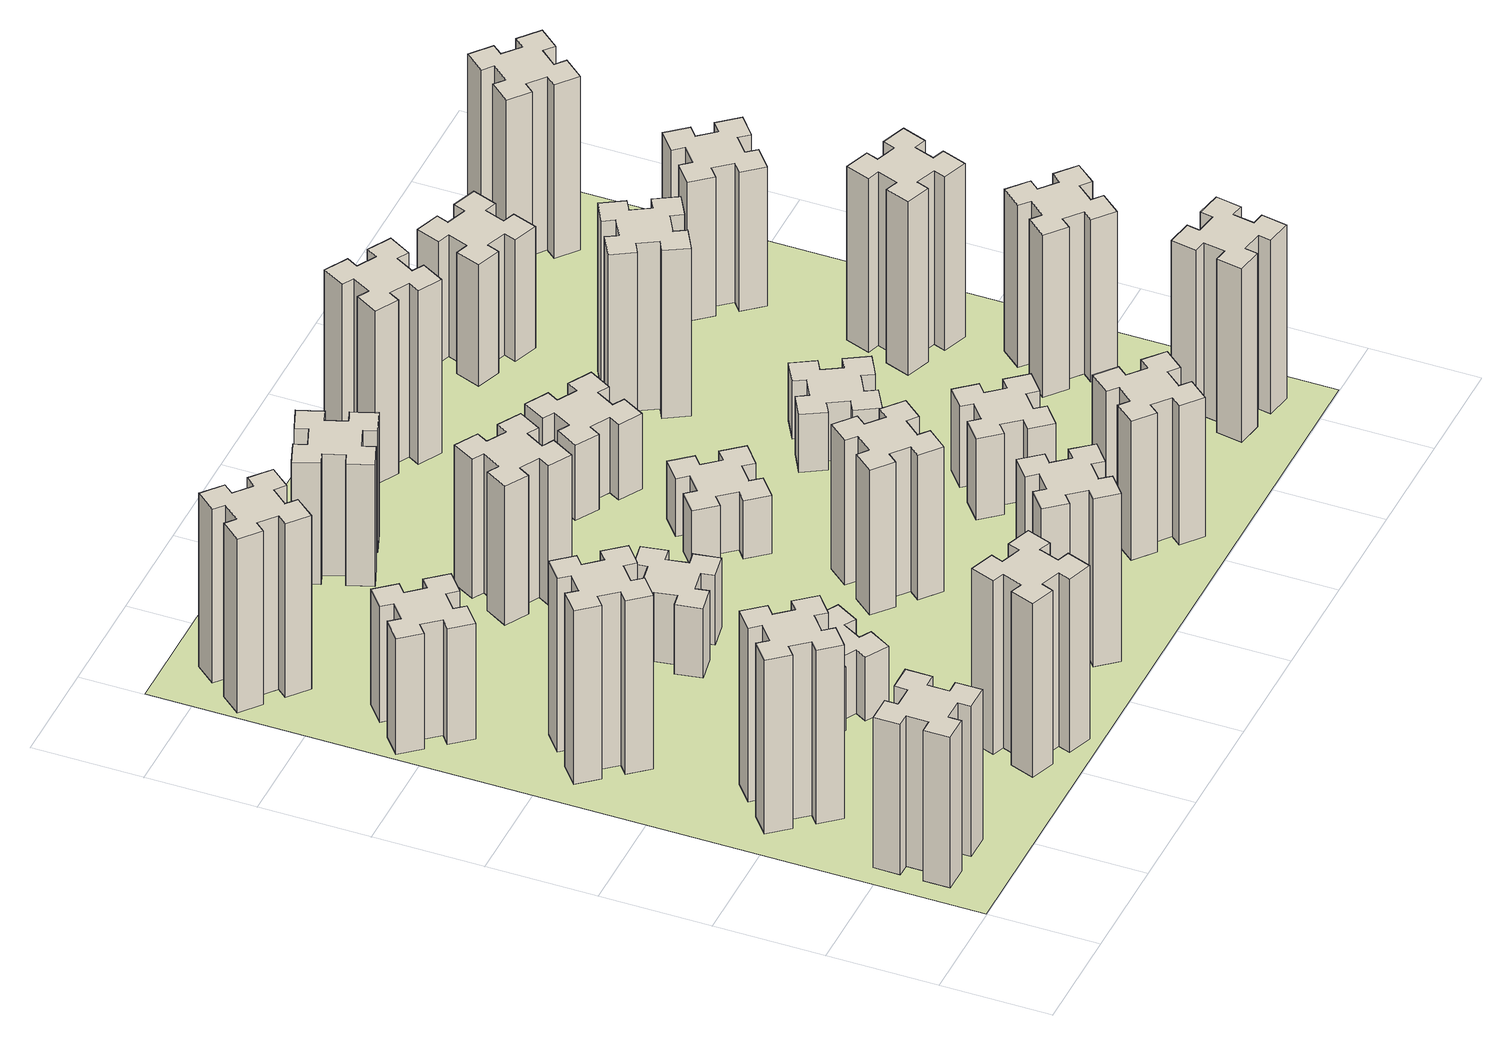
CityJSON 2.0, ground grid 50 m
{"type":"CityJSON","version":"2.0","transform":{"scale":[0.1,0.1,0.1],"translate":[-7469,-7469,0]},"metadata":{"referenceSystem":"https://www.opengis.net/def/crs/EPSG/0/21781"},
"CityObjects":{
"building1":{"type":"Building","attributes":{"class":"1000","function":"1000","usage":"1000","yearOfConstruction":2016,"roofType":"1000","measuredHeight":78,"storeysAboveGround":30,"storeysBelowGround":0},"geometry":[{"type":"Solid","lod":"1","boundaries":[[[[0,1,2,3,4,5,6,7,8,9,10,11,12,13,14,15,16,17,18,19]],[[17,16,20,21]],[[16,15,22,20]],[[15,14,23,22]],[[14,13,24,23]],[[13,12,25,24]],[[12,11,26,25]],[[11,10,27,26]],[[10,9,28,27]],[[9,8,29,28]],[[8,7,30,29]],[[7,6,31,30]],[[6,5,32,31]],[[5,4,33,32]],[[4,3,34,33]],[[3,2,35,34]],[[2,1,36,35]],[[1,0,37,36]],[[0,19,38,37]],[[19,18,39,38]],[[18,17,21,39]],[[24,25,26,27,28,29,30,31,32,33,34,35,36,37,38,39,21,20,22,23]]]]}]},
"building2":{"type":"Building","attributes":{"class":"1000","function":"1000","usage":"1000","yearOfConstruction":2016,"roofType":"1000","measuredHeight":90,"storeysAboveGround":30,"storeysBelowGround":0},"geometry":[{"type":"Solid","lod":"1","boundaries":[[[[40,41,42,43,44,45,46,47,48,49,50,51,52,53,54,55,56,57,58,59]],[[57,56,60,61]],[[56,55,62,60]],[[55,54,63,62]],[[54,53,64,63]],[[53,52,65,64]],[[52,51,66,65]],[[51,50,67,66]],[[50,49,68,67]],[[49,48,69,68]],[[48,47,70,69]],[[47,46,71,70]],[[46,45,72,71]],[[45,44,73,72]],[[44,43,74,73]],[[43,42,75,74]],[[42,41,76,75]],[[41,40,77,76]],[[40,59,78,77]],[[59,58,79,78]],[[58,57,61,79]],[[64,65,66,67,68,69,70,71,72,73,74,75,76,77,78,79,61,60,62,63]]]]}]},
"building3":{"type":"Building","attributes":{"class":"1000","function":"1000","usage":"1000","yearOfConstruction":2016,"roofType":"1000","measuredHeight":90,"storeysAboveGround":30,"storeysBelowGround":0},"geometry":[{"type":"Solid","lod":"1","boundaries":[[[[80,81,82,83,84,85,86,87,88,89,90,91,92,93,94,95,96,97,98,99]],[[97,96,100,101]],[[96,95,102,100]],[[95,94,103,102]],[[94,93,104,103]],[[93,92,105,104]],[[92,91,106,105]],[[91,90,107,106]],[[90,89,108,107]],[[89,88,109,108]],[[88,87,110,109]],[[87,86,111,110]],[[86,85,112,111]],[[85,84,113,112]],[[84,83,114,113]],[[83,82,115,114]],[[82,81,116,115]],[[81,80,117,116]],[[80,99,118,117]],[[99,98,119,118]],[[98,97,101,119]],[[104,105,106,107,108,109,110,111,112,113,114,115,116,117,118,119,101,100,102,103]]]]}]},
"building4":{"type":"Building","attributes":{"class":"1000","function":"1000","usage":"1000","yearOfConstruction":2016,"roofType":"1000","measuredHeight":60,"storeysAboveGround":30,"storeysBelowGround":0},"geometry":[{"type":"Solid","lod":"1","boundaries":[[[[120,121,122,123,124,125,126,127,128,129,130,131,132,133,134,135,136,137,138,139]],[[137,136,140,141]],[[136,135,142,140]],[[135,134,143,142]],[[134,133,144,143]],[[133,132,145,144]],[[132,131,146,145]],[[131,130,147,146]],[[130,129,148,147]],[[129,128,149,148]],[[128,127,150,149]],[[127,126,151,150]],[[126,125,152,151]],[[125,124,153,152]],[[124,123,154,153]],[[123,122,155,154]],[[122,121,156,155]],[[121,120,157,156]],[[120,139,158,157]],[[139,138,159,158]],[[138,137,141,159]],[[144,145,146,147,148,149,150,151,152,153,154,155,156,157,158,159,141,140,142,143]]]]}]},
"building5":{"type":"Building","attributes":{"class":"1000","function":"1000","usage":"1000","yearOfConstruction":2016,"roofType":"1000","measuredHeight":90,"storeysAboveGround":30,"storeysBelowGround":0},"geometry":[{"type":"Solid","lod":"1","boundaries":[[[[160,161,162,163,164,165,166,167,168,169,170,171,172,173,174,175,176,177,178,179]],[[177,176,180,181]],[[176,175,182,180]],[[175,174,183,182]],[[174,173,184,183]],[[173,172,185,184]],[[172,171,186,185]],[[171,170,187,186]],[[170,169,188,187]],[[169,168,189,188]],[[168,167,190,189]],[[167,166,191,190]],[[166,165,192,191]],[[165,164,193,192]],[[164,163,194,193]],[[163,162,195,194]],[[162,161,196,195]],[[161,160,197,196]],[[160,179,198,197]],[[179,178,199,198]],[[178,177,181,199]],[[184,185,186,187,188,189,190,191,192,193,194,195,196,197,198,199,181,180,182,183]]]]}]},
"building6":{"type":"Building","attributes":{"class":"1000","function":"1000","usage":"1000","yearOfConstruction":2016,"roofType":"1000","measuredHeight":90,"storeysAboveGround":30,"storeysBelowGround":0},"geometry":[{"type":"Solid","lod":"1","boundaries":[[[[200,201,202,203,204,205,206,207,208,209,210,211,212,213,214,215,216,217,218,219]],[[217,216,220,221]],[[216,215,222,220]],[[215,214,223,222]],[[214,213,224,223]],[[213,212,225,224]],[[212,211,226,225]],[[211,210,227,226]],[[210,209,228,227]],[[209,208,229,228]],[[208,207,230,229]],[[207,206,231,230]],[[206,205,232,231]],[[205,204,233,232]],[[204,203,234,233]],[[203,202,235,234]],[[202,201,236,235]],[[201,200,237,236]],[[200,219,238,237]],[[219,218,239,238]],[[218,217,221,239]],[[224,225,226,227,228,229,230,231,232,233,234,235,236,237,238,239,221,220,222,223]]]]}]},
"building7":{"type":"Building","attributes":{"class":"1000","function":"1000","usage":"1000","yearOfConstruction":2016,"roofType":"1000","measuredHeight":33,"storeysAboveGround":30,"storeysBelowGround":0},"geometry":[{"type":"Solid","lod":"1","boundaries":[[[[240,241,242,243,244,245,246,247,248,249,250,251,252,253,254,255,256,257,258,259]],[[257,256,260,261]],[[256,255,262,260]],[[255,254,263,262]],[[254,253,264,263]],[[253,252,265,264]],[[252,251,266,265]],[[251,250,267,266]],[[250,249,268,267]],[[249,248,269,268]],[[248,247,270,269]],[[247,246,271,270]],[[246,245,272,271]],[[245,244,273,272]],[[244,243,274,273]],[[243,242,275,274]],[[242,241,276,275]],[[241,240,277,276]],[[240,259,278,277]],[[259,258,279,278]],[[258,257,261,279]],[[264,265,266,267,268,269,270,271,272,273,274,275,276,277,278,279,261,260,262,263]]]]}]},
"building8":{"type":"Building","attributes":{"class":"1000","function":"1000","usage":"1000","yearOfConstruction":2016,"roofType":"1000","measuredHeight":36,"storeysAboveGround":30,"storeysBelowGround":0},"geometry":[{"type":"Solid","lod":"1","boundaries":[[[[280,281,282,283,284,285,286,287,288,289,290,291,292,293,294,295,296,297,298,299]],[[297,296,300,301]],[[296,295,302,300]],[[295,294,303,302]],[[294,293,304,303]],[[293,292,305,304]],[[292,291,306,305]],[[291,290,307,306]],[[290,289,308,307]],[[289,288,309,308]],[[288,287,310,309]],[[287,286,311,310]],[[286,285,312,311]],[[285,284,313,312]],[[284,283,314,313]],[[283,282,315,314]],[[282,281,316,315]],[[281,280,317,316]],[[280,299,318,317]],[[299,298,319,318]],[[298,297,301,319]],[[304,305,306,307,308,309,310,311,312,313,314,315,316,317,318,319,301,300,302,303]]]]}]},
"building9":{"type":"Building","attributes":{"class":"1000","function":"1000","usage":"1000","yearOfConstruction":2016,"roofType":"1000","measuredHeight":87,"storeysAboveGround":30,"storeysBelowGround":0},"geometry":[{"type":"Solid","lod":"1","boundaries":[[[[320,321,322,323,324,325,326,327,328,329,330,331,332,333,334,335,336,337,338,339]],[[337,336,340,341]],[[336,335,342,340]],[[335,334,343,342]],[[334,333,344,343]],[[333,332,345,344]],[[332,331,346,345]],[[331,330,347,346]],[[330,329,348,347]],[[329,328,349,348]],[[328,327,350,349]],[[327,326,351,350]],[[326,325,352,351]],[[325,324,353,352]],[[324,323,354,353]],[[323,322,355,354]],[[322,321,356,355]],[[321,320,357,356]],[[320,339,358,357]],[[339,338,359,358]],[[338,337,341,359]],[[344,345,346,347,348,349,350,351,352,353,354,355,356,357,358,359,341,340,342,343]]]]}]},
"building10":{"type":"Building","attributes":{"class":"1000","function":"1000","usage":"1000","yearOfConstruction":2016,"roofType":"1000","measuredHeight":72,"storeysAboveGround":30,"storeysBelowGround":0},"geometry":[{"type":"Solid","lod":"1","boundaries":[[[[360,361,362,363,364,365,366,367,368,369,370,371,372,373,374,375,376,377,378,379]],[[377,376,380,381]],[[376,375,382,380]],[[375,374,383,382]],[[374,373,384,383]],[[373,372,385,384]],[[372,371,386,385]],[[371,370,387,386]],[[370,369,388,387]],[[369,368,389,388]],[[368,367,390,389]],[[367,366,391,390]],[[366,365,392,391]],[[365,364,393,392]],[[364,363,394,393]],[[363,362,395,394]],[[362,361,396,395]],[[361,360,397,396]],[[360,379,398,397]],[[379,378,399,398]],[[378,377,381,399]],[[384,385,386,387,388,389,390,391,392,393,394,395,396,397,398,399,381,380,382,383]]]]}]},
"building11":{"type":"Building","attributes":{"class":"1000","function":"1000","usage":"1000","yearOfConstruction":2016,"roofType":"1000","measuredHeight":63,"storeysAboveGround":30,"storeysBelowGround":0},"geometry":[{"type":"Solid","lod":"1","boundaries":[[[[400,401,402,403,404,405,406,407,408,409,410,411,412,413,414,415,416,417,418,419]],[[417,416,420,421]],[[416,415,422,420]],[[415,414,423,422]],[[414,413,424,423]],[[413,412,425,424]],[[412,411,426,425]],[[411,410,427,426]],[[410,409,428,427]],[[409,408,429,428]],[[408,407,430,429]],[[407,406,431,430]],[[406,405,432,431]],[[405,404,433,432]],[[404,403,434,433]],[[403,402,435,434]],[[402,401,436,435]],[[401,400,437,436]],[[400,419,438,437]],[[419,418,439,438]],[[418,417,421,439]],[[424,425,426,427,428,429,430,431,432,433,434,435,436,437,438,439,421,420,422,423]]]]}]},
"building12":{"type":"Building","attributes":{"class":"1000","function":"1000","usage":"1000","yearOfConstruction":2016,"roofType":"1000","measuredHeight":75,"storeysAboveGround":30,"storeysBelowGround":0},"geometry":[{"type":"Solid","lod":"1","boundaries":[[[[440,441,442,443,444,445,446,447,448,449,450,451,452,453,454,455,456,457,458,459]],[[457,456,460,461]],[[456,455,462,460]],[[455,454,463,462]],[[454,453,464,463]],[[453,452,465,464]],[[452,451,466,465]],[[451,450,467,466]],[[450,449,468,467]],[[449,448,469,468]],[[448,447,470,469]],[[447,446,471,470]],[[446,445,472,471]],[[445,444,473,472]],[[444,443,474,473]],[[443,442,475,474]],[[442,441,476,475]],[[441,440,477,476]],[[440,459,478,477]],[[459,458,479,478]],[[458,457,461,479]],[[464,465,466,467,468,469,470,471,472,473,474,475,476,477,478,479,461,460,462,463]]]]}]},
"building13":{"type":"Building","attributes":{"class":"1000","function":"1000","usage":"1000","yearOfConstruction":2016,"roofType":"1000","measuredHeight":30,"storeysAboveGround":30,"storeysBelowGround":0},"geometry":[{"type":"Solid","lod":"1","boundaries":[[[[480,481,482,483,484,485,486,487,488,489,490,491,492,493,494,495,496,497,498,499]],[[497,496,500,501]],[[496,495,502,500]],[[495,494,503,502]],[[494,493,504,503]],[[493,492,505,504]],[[492,491,506,505]],[[491,490,507,506]],[[490,489,508,507]],[[489,488,509,508]],[[488,487,510,509]],[[487,486,511,510]],[[486,485,512,511]],[[485,484,513,512]],[[484,483,514,513]],[[483,482,515,514]],[[482,481,516,515]],[[481,480,517,516]],[[480,499,518,517]],[[499,498,519,518]],[[498,497,501,519]],[[504,505,506,507,508,509,510,511,512,513,514,515,516,517,518,519,501,500,502,503]]]]}]},
"building14":{"type":"Building","attributes":{"class":"1000","function":"1000","usage":"1000","yearOfConstruction":2016,"roofType":"1000","measuredHeight":72,"storeysAboveGround":30,"storeysBelowGround":0},"geometry":[{"type":"Solid","lod":"1","boundaries":[[[[520,521,522,523,524,525,526,527,528,529,530,531,532,533,534,535,536,537,538,539]],[[537,536,540,541]],[[536,535,542,540]],[[535,534,543,542]],[[534,533,544,543]],[[533,532,545,544]],[[532,531,546,545]],[[531,530,547,546]],[[530,529,548,547]],[[529,528,549,548]],[[528,527,550,549]],[[527,526,551,550]],[[526,525,552,551]],[[525,524,553,552]],[[524,523,554,553]],[[523,522,555,554]],[[522,521,556,555]],[[521,520,557,556]],[[520,539,558,557]],[[539,538,559,558]],[[538,537,541,559]],[[544,545,546,547,548,549,550,551,552,553,554,555,556,557,558,559,541,540,542,543]]]]}]},
"building15":{"type":"Building","attributes":{"class":"1000","function":"1000","usage":"1000","yearOfConstruction":2016,"roofType":"1000","measuredHeight":39,"storeysAboveGround":30,"storeysBelowGround":0},"geometry":[{"type":"Solid","lod":"1","boundaries":[[[[560,561,562,563,564,565,566,567,568,569,570,571,572,573,574,575,576,577,578,579]],[[577,576,580,581]],[[576,575,582,580]],[[575,574,583,582]],[[574,573,584,583]],[[573,572,585,584]],[[572,571,586,585]],[[571,570,587,586]],[[570,569,588,587]],[[569,568,589,588]],[[568,567,590,589]],[[567,566,591,590]],[[566,565,592,591]],[[565,564,593,592]],[[564,563,594,593]],[[563,562,595,594]],[[562,561,596,595]],[[561,560,597,596]],[[560,579,598,597]],[[579,578,599,598]],[[578,577,581,599]],[[584,585,586,587,588,589,590,591,592,593,594,595,596,597,598,599,581,580,582,583]]]]}]},
"building16":{"type":"Building","attributes":{"class":"1000","function":"1000","usage":"1000","yearOfConstruction":2016,"roofType":"1000","measuredHeight":90,"storeysAboveGround":30,"storeysBelowGround":0},"geometry":[{"type":"Solid","lod":"1","boundaries":[[[[600,601,602,603,604,605,606,607,608,609,610,611,612,613,614,615,616,617,618,619]],[[617,616,620,621]],[[616,615,622,620]],[[615,614,623,622]],[[614,613,624,623]],[[613,612,625,624]],[[612,611,626,625]],[[611,610,627,626]],[[610,609,628,627]],[[609,608,629,628]],[[608,607,630,629]],[[607,606,631,630]],[[606,605,632,631]],[[605,604,633,632]],[[604,603,634,633]],[[603,602,635,634]],[[602,601,636,635]],[[601,600,637,636]],[[600,619,638,637]],[[619,618,639,638]],[[618,617,621,639]],[[624,625,626,627,628,629,630,631,632,633,634,635,636,637,638,639,621,620,622,623]]]]}]},
"building17":{"type":"Building","attributes":{"class":"1000","function":"1000","usage":"1000","yearOfConstruction":2016,"roofType":"1000","measuredHeight":42,"storeysAboveGround":30,"storeysBelowGround":0},"geometry":[{"type":"Solid","lod":"1","boundaries":[[[[640,641,642,643,644,645,646,647,648,649,650,651,652,653,654,655,656,657,658,659]],[[657,656,660,661]],[[656,655,662,660]],[[655,654,663,662]],[[654,653,664,663]],[[653,652,665,664]],[[652,651,666,665]],[[651,650,667,666]],[[650,649,668,667]],[[649,648,669,668]],[[648,647,670,669]],[[647,646,671,670]],[[646,645,672,671]],[[645,644,673,672]],[[644,643,674,673]],[[643,642,675,674]],[[642,641,676,675]],[[641,640,677,676]],[[640,659,678,677]],[[659,658,679,678]],[[658,657,661,679]],[[664,665,666,667,668,669,670,671,672,673,674,675,676,677,678,679,661,660,662,663]]]]}]},
"building18":{"type":"Building","attributes":{"class":"1000","function":"1000","usage":"1000","yearOfConstruction":2016,"roofType":"1000","measuredHeight":30,"storeysAboveGround":30,"storeysBelowGround":0},"geometry":[{"type":"Solid","lod":"1","boundaries":[[[[680,681,682,683,684,685,686,687,688,689,690,691,692,693,694,695,696,697,698,699]],[[697,696,700,701]],[[696,695,702,700]],[[695,694,703,702]],[[694,693,704,703]],[[693,692,705,704]],[[692,691,706,705]],[[691,690,707,706]],[[690,689,708,707]],[[689,688,709,708]],[[688,687,710,709]],[[687,686,711,710]],[[686,685,712,711]],[[685,684,713,712]],[[684,683,714,713]],[[683,682,715,714]],[[682,681,716,715]],[[681,680,717,716]],[[680,699,718,717]],[[699,698,719,718]],[[698,697,701,719]],[[704,705,706,707,708,709,710,711,712,713,714,715,716,717,718,719,701,700,702,703]]]]}]},
"building19":{"type":"Building","attributes":{"class":"1000","function":"1000","usage":"1000","yearOfConstruction":2016,"roofType":"1000","measuredHeight":87,"storeysAboveGround":30,"storeysBelowGround":0},"geometry":[{"type":"Solid","lod":"1","boundaries":[[[[720,721,722,723,724,725,726,727,728,729,730,731,732,733,734,735,736,737,738,739]],[[737,736,740,741]],[[736,735,742,740]],[[735,734,743,742]],[[734,733,744,743]],[[733,732,745,744]],[[732,731,746,745]],[[731,730,747,746]],[[730,729,748,747]],[[729,728,749,748]],[[728,727,750,749]],[[727,726,751,750]],[[726,725,752,751]],[[725,724,753,752]],[[724,723,754,753]],[[723,722,755,754]],[[722,721,756,755]],[[721,720,757,756]],[[720,739,758,757]],[[739,738,759,758]],[[738,737,741,759]],[[744,745,746,747,748,749,750,751,752,753,754,755,756,757,758,759,741,740,742,743]]]]}]},
"building20":{"type":"Building","attributes":{"class":"1000","function":"1000","usage":"1000","yearOfConstruction":2016,"roofType":"1000","measuredHeight":90,"storeysAboveGround":30,"storeysBelowGround":0},"geometry":[{"type":"Solid","lod":"1","boundaries":[[[[760,761,762,763,764,765,766,767,768,769,770,771,772,773,774,775,776,777,778,779]],[[777,776,780,781]],[[776,775,782,780]],[[775,774,783,782]],[[774,773,784,783]],[[773,772,785,784]],[[772,771,786,785]],[[771,770,787,786]],[[770,769,788,787]],[[769,768,789,788]],[[768,767,790,789]],[[767,766,791,790]],[[766,765,792,791]],[[765,764,793,792]],[[764,763,794,793]],[[763,762,795,794]],[[762,761,796,795]],[[761,760,797,796]],[[760,779,798,797]],[[779,778,799,798]],[[778,777,781,799]],[[784,785,786,787,788,789,790,791,792,793,794,795,796,797,798,799,781,780,782,783]]]]}]},
"building21":{"type":"Building","attributes":{"class":"1000","function":"1000","usage":"1000","yearOfConstruction":2016,"roofType":"1000","measuredHeight":63,"storeysAboveGround":30,"storeysBelowGround":0},"geometry":[{"type":"Solid","lod":"1","boundaries":[[[[800,801,802,803,804,805,806,807,808,809,810,811,812,813,814,815,816,817,818,819]],[[817,816,820,821]],[[816,815,822,820]],[[815,814,823,822]],[[814,813,824,823]],[[813,812,825,824]],[[812,811,826,825]],[[811,810,827,826]],[[810,809,828,827]],[[809,808,829,828]],[[808,807,830,829]],[[807,806,831,830]],[[806,805,832,831]],[[805,804,833,832]],[[804,803,834,833]],[[803,802,835,834]],[[802,801,836,835]],[[801,800,837,836]],[[800,819,838,837]],[[819,818,839,838]],[[818,817,821,839]],[[824,825,826,827,828,829,830,831,832,833,834,835,836,837,838,839,821,820,822,823]]]]}]},
"building22":{"type":"Building","attributes":{"class":"1000","function":"1000","usage":"1000","yearOfConstruction":2016,"roofType":"1000","measuredHeight":84,"storeysAboveGround":30,"storeysBelowGround":0},"geometry":[{"type":"Solid","lod":"1","boundaries":[[[[840,841,842,843,844,845,846,847,848,849,850,851,852,853,854,855,856,857,858,859]],[[857,856,860,861]],[[856,855,862,860]],[[855,854,863,862]],[[854,853,864,863]],[[853,852,865,864]],[[852,851,866,865]],[[851,850,867,866]],[[850,849,868,867]],[[849,848,869,868]],[[848,847,870,869]],[[847,846,871,870]],[[846,845,872,871]],[[845,844,873,872]],[[844,843,874,873]],[[843,842,875,874]],[[842,841,876,875]],[[841,840,877,876]],[[840,859,878,877]],[[859,858,879,878]],[[858,857,861,879]],[[864,865,866,867,868,869,870,871,872,873,874,875,876,877,878,879,861,860,862,863]]]]}]},
"building23":{"type":"Building","attributes":{"class":"1000","function":"1000","usage":"1000","yearOfConstruction":2016,"roofType":"1000","measuredHeight":90,"storeysAboveGround":30,"storeysBelowGround":0},"geometry":[{"type":"Solid","lod":"1","boundaries":[[[[880,881,882,883,884,885,886,887,888,889,890,891,892,893,894,895,896,897,898,899]],[[897,896,900,901]],[[896,895,902,900]],[[895,894,903,902]],[[894,893,904,903]],[[893,892,905,904]],[[892,891,906,905]],[[891,890,907,906]],[[890,889,908,907]],[[889,888,909,908]],[[888,887,910,909]],[[887,886,911,910]],[[886,885,912,911]],[[885,884,913,912]],[[884,883,914,913]],[[883,882,915,914]],[[882,881,916,915]],[[881,880,917,916]],[[880,899,918,917]],[[899,898,919,918]],[[898,897,901,919]],[[904,905,906,907,908,909,910,911,912,913,914,915,916,917,918,919,901,900,902,903]]]]}]},
"building24":{"type":"Building","attributes":{"class":"1000","function":"1000","usage":"1000","yearOfConstruction":2016,"roofType":"1000","measuredHeight":72,"storeysAboveGround":30,"storeysBelowGround":0},"geometry":[{"type":"Solid","lod":"1","boundaries":[[[[920,921,922,923,924,925,926,927,928,929,930,931,932,933,934,935,936,937,938,939]],[[937,936,940,941]],[[936,935,942,940]],[[935,934,943,942]],[[934,933,944,943]],[[933,932,945,944]],[[932,931,946,945]],[[931,930,947,946]],[[930,929,948,947]],[[929,928,949,948]],[[928,927,950,949]],[[927,926,951,950]],[[926,925,952,951]],[[925,924,953,952]],[[924,923,954,953]],[[923,922,955,954]],[[922,921,956,955]],[[921,920,957,956]],[[920,939,958,957]],[[939,938,959,958]],[[938,937,941,959]],[[944,945,946,947,948,949,950,951,952,953,954,955,956,957,958,959,941,940,942,943]]]]}]},
"building25":{"type":"Building","attributes":{"class":"1000","function":"1000","usage":"1000","yearOfConstruction":2016,"roofType":"1000","measuredHeight":90,"storeysAboveGround":30,"storeysBelowGround":0},"geometry":[{"type":"Solid","lod":"1","boundaries":[[[[960,961,962,963,964,965,966,967,968,969,970,971,972,973,974,975,976,977,978,979]],[[977,976,980,981]],[[976,975,982,980]],[[975,974,983,982]],[[974,973,984,983]],[[973,972,985,984]],[[972,971,986,985]],[[971,970,987,986]],[[970,969,988,987]],[[969,968,989,988]],[[968,967,990,989]],[[967,966,991,990]],[[966,965,992,991]],[[965,964,993,992]],[[964,963,994,993]],[[963,962,995,994]],[[962,961,996,995]],[[961,960,997,996]],[[960,979,998,997]],[[979,978,999,998]],[[978,977,981,999]],[[984,985,986,987,988,989,990,991,992,993,994,995,996,997,998,999,981,980,982,983]]]]}]},
"landuse1":{"type":"LandUse","attributes":{"name":"plot1","function":"1010"},"geometry":[{"type":"MultiSurface","lod":"1","boundaries":[[[1000,1001,1002,1003]]]}]}
},
"vertices":[
[165,425,0],[165,325,0],[105,325,0],[105,205,0],[225,205,0],[225,265,0],[325,265,0],[325,205,0],[445,205,0],[445,325,0],[385,325,0],[385,425,0],[445,425,0],[445,545,0],[325,545,0],[325,485,0],[225,485,0],[225,545,0],[105,545,0],[105,425,0],[225,485,780],[225,545,780],[325,485,780],[325,545,780],[445,545,780],[445,425,780],[385,425,780],[385,325,780],[445,325,780],[445,205,780],[325,205,780],[325,265,780],[225,265,780],[225,205,780],[105,205,780],[105,325,780],[165,325,780],[165,425,780],[105,425,780],[105,545,780],
[492,1048,0],[427,1124,0],[473,1163,0],[396,1255,0],[304,1178,0],[343,1132,0],[266,1067,0],[228,1113,0],[136,1036,0],[213,944,0],[259,983,0],[323,906,0],[277,868,0],[354,776,0],[446,853,0],[408,899,0],[484,963,0],[523,917,0],[615,994,0],[538,1086,0],[484,963,900],[523,917,900],[408,899,900],[446,853,900],[354,776,900],[277,868,900],[323,906,900],[259,983,900],[213,944,900],[136,1036,900],[228,1113,900],[266,1067,900],[343,1132,900],[304,1178,900],[396,1255,900],[473,1163,900],[427,1124,900],[492,1048,900],[538,1086,900],[615,994,900],
[492,1888,0],[427,1964,0],[473,2003,0],[396,2095,0],[304,2018,0],[343,1972,0],[266,1907,0],[228,1953,0],[136,1876,0],[213,1784,0],[259,1823,0],[323,1746,0],[277,1708,0],[354,1616,0],[446,1693,0],[408,1739,0],[484,1803,0],[523,1757,0],[615,1834,0],[538,1926,0],[484,1803,900],[523,1757,900],[408,1739,900],[446,1693,900],[354,1616,900],[277,1708,900],[323,1746,900],[259,1823,900],[213,1784,900],[136,1876,900],[228,1953,900],[266,1907,900],[343,1972,900],[304,2018,900],[396,2095,900],[473,2003,900],[427,1964,900],[492,1888,900],[538,1926,900],[615,1834,900],
[243,2712,0],[166,2647,0],[128,2693,0],[36,2616,0],[113,2524,0],[159,2563,0],[223,2486,0],[177,2448,0],[254,2356,0],[346,2433,0],[308,2479,0],[384,2543,0],[423,2497,0],[515,2574,0],[438,2666,0],[392,2628,0],[327,2704,0],[373,2743,0],[296,2835,0],[204,2758,0],[327,2704,600],[373,2743,600],[392,2628,600],[438,2666,600],[515,2574,600],[423,2497,600],[384,2543,600],[308,2479,600],[346,2433,600],[254,2356,600],[177,2448,600],[223,2486,600],[159,2563,600],[113,2524,600],[36,2616,600],[128,2693,600],[166,2647,600],[243,2712,600],[204,2758,600],[296,2835,600],
[1029,360,0],[995,266,0],[939,287,0],[897,174,0],[1010,133,0],[1031,189,0],[1125,155,0],[1104,99,0],[1217,57,0],[1258,170,0],[1202,191,0],[1236,285,0],[1292,264,0],[1333,377,0],[1220,418,0],[1200,362,0],[1106,396,0],[1127,452,0],[1014,493,0],[973,380,0],[1106,396,900],[1127,452,900],[1200,362,900],[1220,418,900],[1333,377,900],[1292,264,900],[1236,285,900],[1202,191,900],[1258,170,900],[1217,57,900],[1104,99,900],[1125,155,900],[1031,189,900],[1010,133,900],[897,174,900],[939,287,900],[995,266,900],[1029,360,900],[973,380,900],[1014,493,900],
[384,3387,0],[308,3452,0],[346,3498,0],[254,3575,0],[177,3483,0],[223,3444,0],[159,3368,0],[113,3406,0],[36,3314,0],[128,3237,0],[166,3283,0],[243,3219,0],[204,3173,0],[296,3096,0],[373,3188,0],[327,3226,0],[392,3303,0],[438,3264,0],[515,3356,0],[423,3433,0],[392,3303,900],[438,3264,900],[327,3226,900],[373,3188,900],[296,3096,900],[204,3173,900],[243,3219,900],[166,3283,900],[128,3237,900],[36,3314,900],[113,3406,900],[159,3368,900],[223,3444,900],[177,3483,900],[254,3575,900],[346,3498,900],[308,3452,900],[384,3387,900],[423,3433,900],[515,3356,900],
[1086,1017,0],[1136,1104,0],[1188,1074,0],[1248,1178,0],[1144,1238,0],[1114,1186,0],[1027,1236,0],[1057,1288,0],[953,1348,0],[893,1244,0],[945,1214,0],[895,1127,0],[843,1157,0],[783,1053,0],[887,993,0],[917,1045,0],[1004,995,0],[974,943,0],[1078,883,0],[1138,987,0],[1004,995,330],[974,943,330],[917,1045,330],[887,993,330],[783,1053,330],[843,1157,330],[895,1127,330],[945,1214,330],[893,1244,330],[953,1348,330],[1057,1288,330],[1027,1236,330],[1114,1186,330],[1144,1238,330],[1248,1178,330],[1188,1074,330],[1136,1104,330],[1086,1017,330],[1138,987,330],[1078,883,330],
[1085,1738,0],[1184,1756,0],[1194,1697,0],[1312,1717,0],[1291,1836,0],[1232,1825,0],[1215,1924,0],[1274,1934,0],[1253,2052,0],[1135,2031,0],[1145,1972,0],[1047,1955,0],[1037,2014,0],[918,1993,0],[939,1875,0],[998,1885,0],[1016,1787,0],[957,1777,0],[977,1658,0],[1096,1679,0],[1016,1787,360],[957,1777,360],[998,1885,360],[939,1875,360],[918,1993,360],[1037,2014,360],[1047,1955,360],[1145,1972,360],[1135,2031,360],[1253,2052,360],[1274,1934,360],[1215,1924,360],[1232,1825,360],[1291,1836,360],[1312,1717,360],[1194,1697,360],[1184,1756,360],[1085,1738,360],[1096,1679,360],[977,1658,360],
[1639,343,0],[1703,266,0],[1657,228,0],[1734,136,0],[1826,213,0],[1788,259,0],[1864,323,0],[1903,277,0],[1995,354,0],[1918,446,0],[1872,408,0],[1807,484,0],[1853,523,0],[1776,615,0],[1684,538,0],[1723,492,0],[1646,427,0],[1608,473,0],[1516,396,0],[1593,304,0],[1646,427,870],[1608,473,870],[1723,492,870],[1684,538,870],[1776,615,870],[1853,523,870],[1807,484,870],[1872,408,870],[1918,446,870],[1995,354,870],[1903,277,870],[1864,323,870],[1788,259,870],[1826,213,870],[1734,136,870],[1657,228,870],[1703,266,870],[1639,343,870],[1593,304,870],[1516,396,870],
[1314,2666,0],[1227,2716,0],[1257,2768,0],[1153,2828,0],[1093,2724,0],[1145,2694,0],[1095,2607,0],[1043,2637,0],[983,2533,0],[1087,2473,0],[1117,2525,0],[1204,2475,0],[1174,2423,0],[1278,2363,0],[1338,2467,0],[1286,2497,0],[1336,2584,0],[1388,2554,0],[1448,2658,0],[1344,2718,0],[1336,2584,720],[1388,2554,720],[1286,2497,720],[1338,2467,720],[1278,2363,720],[1174,2423,720],[1204,2475,720],[1117,2525,720],[1087,2473,720],[983,2533,720],[1043,2637,720],[1095,2607,720],[1145,2694,720],[1093,2724,720],[1153,2828,720],[1257,2768,720],[1227,2716,720],[1314,2666,720],[1344,2718,720],[1448,2658,720],
[1125,3456,0],[1031,3422,0],[1010,3478,0],[897,3437,0],[939,3324,0],[995,3345,0],[1029,3251,0],[973,3230,0],[1014,3117,0],[1127,3159,0],[1106,3215,0],[1200,3249,0],[1220,3193,0],[1333,3234,0],[1292,3347,0],[1236,3326,0],[1202,3420,0],[1258,3440,0],[1217,3553,0],[1104,3512,0],[1202,3420,630],[1258,3440,630],[1236,3326,630],[1292,3347,630],[1333,3234,630],[1220,3193,630],[1200,3249,630],[1106,3215,630],[1127,3159,630],[1014,3117,630],[973,3230,630],[1029,3251,630],[995,3345,630],[939,3324,630],[897,3437,630],[1010,3478,630],[1031,3422,630],[1125,3456,630],[1104,3512,630],[1217,3553,630],
[1803,1324,0],[1739,1248,0],[1693,1286,0],[1616,1194,0],[1708,1117,0],[1746,1163,0],[1823,1099,0],[1784,1053,0],[1876,976,0],[1953,1068,0],[1907,1106,0],[1972,1183,0],[2018,1144,0],[2095,1236,0],[2003,1313,0],[1964,1267,0],[1888,1332,0],[1926,1378,0],[1834,1455,0],[1757,1363,0],[1888,1332,750],[1926,1378,750],[1964,1267,750],[2003,1313,750],[2095,1236,750],[2018,1144,750],[1972,1183,750],[1907,1106,750],[1953,1068,750],[1876,976,750],[1784,1053,750],[1823,1099,750],[1746,1163,750],[1708,1117,750],[1616,1194,750],[1693,1286,750],[1739,1248,750],[1803,1324,750],[1757,1363,750],[1834,1455,750],
[1972,1988,0],[1907,2064,0],[1953,2103,0],[1876,2195,0],[1784,2118,0],[1823,2072,0],[1746,2007,0],[1708,2053,0],[1616,1976,0],[1693,1884,0],[1739,1923,0],[1803,1846,0],[1757,1808,0],[1834,1716,0],[1926,1793,0],[1888,1839,0],[1964,1903,0],[2003,1857,0],[2095,1934,0],[2018,2026,0],[1964,1903,300],[2003,1857,300],[1888,1839,300],[1926,1793,300],[1834,1716,300],[1757,1808,300],[1803,1846,300],[1739,1923,300],[1693,1884,300],[1616,1976,300],[1708,2053,300],[1746,2007,300],[1823,2072,300],[1784,2118,300],[1876,2195,300],[1953,2103,300],[1907,2064,300],[1972,1988,300],[2018,2026,300],[2095,1934,300],
[2486,323,0],[2563,259,0],[2524,213,0],[2616,136,0],[2693,228,0],[2647,266,0],[2712,343,0],[2758,304,0],[2835,396,0],[2743,473,0],[2704,427,0],[2628,492,0],[2666,538,0],[2574,615,0],[2497,523,0],[2543,484,0],[2479,408,0],[2433,446,0],[2356,354,0],[2448,277,0],[2479,408,720],[2433,446,720],[2543,484,720],[2497,523,720],[2574,615,720],[2666,538,720],[2628,492,720],[2704,427,720],[2743,473,720],[2835,396,720],[2758,304,720],[2712,343,720],[2647,266,720],[2693,228,720],[2616,136,720],[2524,213,720],[2563,259,720],[2486,323,720],[2448,277,720],[2356,354,720],
[2026,2497,0],[2076,2584,0],[2128,2554,0],[2188,2658,0],[2084,2718,0],[2054,2666,0],[1967,2716,0],[1997,2768,0],[1893,2828,0],[1833,2724,0],[1885,2694,0],[1835,2607,0],[1783,2637,0],[1723,2533,0],[1827,2473,0],[1857,2525,0],[1944,2475,0],[1914,2423,0],[2018,2363,0],[2078,2467,0],[1944,2475,390],[1914,2423,390],[1857,2525,390],[1827,2473,390],[1723,2533,390],[1783,2637,390],[1835,2607,390],[1885,2694,390],[1833,2724,390],[1893,2828,390],[1997,2768,390],[1967,2716,390],[2054,2666,390],[2084,2718,390],[2188,2658,390],[2128,2554,390],[2076,2584,390],[2026,2497,390],[2078,2467,390],[2018,2363,390],
[1757,3365,0],[1844,3315,0],[1814,3263,0],[1918,3203,0],[1978,3307,0],[1926,3337,0],[1976,3424,0],[2028,3394,0],[2088,3498,0],[1984,3558,0],[1954,3506,0],[1867,3556,0],[1897,3608,0],[1793,3668,0],[1733,3564,0],[1785,3534,0],[1735,3447,0],[1683,3477,0],[1623,3373,0],[1727,3313,0],[1735,3447,900],[1683,3477,900],[1785,3534,900],[1733,3564,900],[1793,3668,900],[1897,3608,900],[1867,3556,900],[1954,3506,900],[1984,3558,900],[2088,3498,900],[2028,3394,900],[1976,3424,900],[1926,3337,900],[1978,3307,900],[1918,3203,900],[1814,3263,900],[1844,3315,900],[1757,3365,900],[1727,3313,900],[1623,3373,900],
[2563,1132,0],[2486,1067,0],[2448,1113,0],[2356,1036,0],[2433,944,0],[2479,983,0],[2543,906,0],[2497,868,0],[2574,776,0],[2666,853,0],[2628,899,0],[2704,963,0],[2743,917,0],[2835,994,0],[2758,1086,0],[2712,1048,0],[2647,1124,0],[2693,1163,0],[2616,1255,0],[2524,1178,0],[2647,1124,420],[2693,1163,420],[2712,1048,420],[2758,1086,420],[2835,994,420],[2743,917,420],[2704,963,420],[2628,899,420],[2666,853,420],[2574,776,420],[2497,868,420],[2543,906,420],[2479,983,420],[2433,944,420],[2356,1036,420],[2448,1113,420],[2486,1067,420],[2563,1132,420],[2524,1178,420],[2616,1255,420],
[2475,1744,0],[2525,1657,0],[2473,1627,0],[2533,1523,0],[2637,1583,0],[2607,1635,0],[2694,1685,0],[2724,1633,0],[2828,1693,0],[2768,1797,0],[2716,1767,0],[2666,1854,0],[2718,1884,0],[2658,1988,0],[2554,1928,0],[2584,1876,0],[2497,1826,0],[2467,1878,0],[2363,1818,0],[2423,1714,0],[2497,1826,300],[2467,1878,300],[2584,1876,300],[2554,1928,300],[2658,1988,300],[2718,1884,300],[2666,1854,300],[2716,1767,300],[2768,1797,300],[2828,1693,300],[2724,1633,300],[2694,1685,300],[2607,1635,300],[2637,1583,300],[2533,1523,300],[2473,1627,300],[2525,1657,300],[2475,1744,300],[2423,1714,300],[2363,1818,300],
[2475,2584,0],[2525,2497,0],[2473,2467,0],[2533,2363,0],[2637,2423,0],[2607,2475,0],[2694,2525,0],[2724,2473,0],[2828,2533,0],[2768,2637,0],[2716,2607,0],[2666,2694,0],[2718,2724,0],[2658,2828,0],[2554,2768,0],[2584,2716,0],[2497,2666,0],[2467,2718,0],[2363,2658,0],[2423,2554,0],[2497,2666,870],[2467,2718,870],[2584,2716,870],[2554,2768,870],[2658,2828,870],[2718,2724,870],[2666,2694,870],[2716,2607,870],[2768,2637,870],[2828,2533,870],[2724,2473,870],[2694,2525,870],[2607,2475,870],[2637,2423,870],[2533,2363,870],[2473,2467,870],[2525,2497,870],[2475,2584,870],[2423,2554,870],[2363,2658,870],
[3504,475,0],[3405,492,0],[3416,551,0],[3297,572,0],[3277,454,0],[3336,444,0],[3318,345,0],[3259,356,0],[3238,237,0],[3357,217,0],[3367,276,0],[3465,258,0],[3455,199,0],[3573,178,0],[3594,297,0],[3535,307,0],[3552,405,0],[3611,395,0],[3632,513,0],[3514,534,0],[3552,405,900],[3611,395,900],[3535,307,900],[3594,297,900],[3573,178,900],[3455,199,900],[3465,258,900],[3367,276,900],[3357,217,900],[3238,237,900],[3259,356,900],[3318,345,900],[3336,444,900],[3277,454,900],[3297,572,900],[3416,551,900],[3405,492,900],[3504,475,900],[3514,534,900],[3632,513,900],
[2682,3251,0],[2716,3345,0],[2772,3324,0],[2813,3437,0],[2700,3478,0],[2680,3422,0],[2586,3456,0],[2607,3512,0],[2494,3553,0],[2453,3440,0],[2509,3420,0],[2475,3326,0],[2419,3347,0],[2377,3234,0],[2490,3193,0],[2511,3249,0],[2605,3215,0],[2584,3159,0],[2697,3117,0],[2738,3230,0],[2605,3215,630],[2584,3159,630],[2511,3249,630],[2490,3193,630],[2377,3234,630],[2419,3347,630],[2475,3326,630],[2509,3420,630],[2453,3440,630],[2494,3553,630],[2607,3512,630],[2586,3456,630],[2680,3422,630],[2700,3478,630],[2813,3437,630],[2772,3324,630],[2716,3345,630],[2682,3251,630],[2738,3230,630],[2697,3117,630],
[3487,1006,0],[3552,1083,0],[3598,1044,0],[3675,1136,0],[3583,1213,0],[3544,1167,0],[3468,1232,0],[3506,1278,0],[3414,1355,0],[3337,1263,0],[3383,1224,0],[3319,1148,0],[3273,1186,0],[3196,1094,0],[3288,1017,0],[3326,1063,0],[3403,999,0],[3364,953,0],[3456,876,0],[3533,968,0],[3403,999,840],[3364,953,840],[3326,1063,840],[3288,1017,840],[3196,1094,840],[3273,1186,840],[3319,1148,840],[3383,1224,840],[3337,1263,840],[3414,1355,840],[3506,1278,840],[3468,1232,840],[3544,1167,840],[3583,1213,840],[3675,1136,840],[3598,1044,840],[3552,1083,840],[3487,1006,840],[3533,968,840],[3456,876,840],
[3420,1842,0],[3326,1876,0],[3347,1932,0],[3234,1973,0],[3193,1860,0],[3249,1840,0],[3215,1746,0],[3159,1767,0],[3117,1654,0],[3230,1613,0],[3251,1669,0],[3345,1635,0],[3324,1579,0],[3437,1537,0],[3478,1650,0],[3422,1671,0],[3456,1765,0],[3512,1744,0],[3553,1857,0],[3440,1898,0],[3456,1765,900],[3512,1744,900],[3422,1671,900],[3478,1650,900],[3437,1537,900],[3324,1579,900],[3345,1635,900],[3251,1669,900],[3230,1613,900],[3117,1654,900],[3159,1767,900],[3215,1746,900],[3249,1840,900],[3193,1860,900],[3234,1973,900],[3347,1932,900],[3326,1876,900],[3420,1842,900],[3440,1898,900],[3553,1857,900],
[3219,2563,0],[3283,2486,0],[3237,2448,0],[3314,2356,0],[3406,2433,0],[3368,2479,0],[3444,2543,0],[3483,2497,0],[3575,2574,0],[3498,2666,0],[3452,2628,0],[3387,2704,0],[3433,2743,0],[3356,2835,0],[3264,2758,0],[3303,2712,0],[3226,2647,0],[3188,2693,0],[3096,2616,0],[3173,2524,0],[3226,2647,720],[3188,2693,720],[3303,2712,720],[3264,2758,720],[3356,2835,720],[3433,2743,720],[3387,2704,720],[3452,2628,720],[3498,2666,720],[3575,2574,720],[3483,2497,720],[3444,2543,720],[3368,2479,720],[3406,2433,720],[3314,2356,720],[3237,2448,720],[3283,2486,720],[3219,2563,720],[3173,2524,720],[3096,2616,720],
[3283,3544,0],[3219,3468,0],[3173,3506,0],[3096,3414,0],[3188,3337,0],[3226,3383,0],[3303,3319,0],[3264,3273,0],[3356,3196,0],[3433,3288,0],[3387,3326,0],[3452,3403,0],[3498,3364,0],[3575,3456,0],[3483,3533,0],[3444,3487,0],[3368,3552,0],[3406,3598,0],[3314,3675,0],[3237,3583,0],[3368,3552,900],[3406,3598,900],[3444,3487,900],[3483,3533,900],[3575,3456,900],[3498,3364,900],[3452,3403,900],[3387,3326,900],[3433,3288,900],[3356,3196,900],[3264,3273,900],[3303,3319,900],[3226,3383,900],[3188,3337,900],[3096,3414,900],[3173,3506,900],[3219,3468,900],[3283,3544,900],[3237,3583,900],[3314,3675,900],
[5,3705,0],[3705,3705,0],[3705,5,0],[5,5,0]
]}
